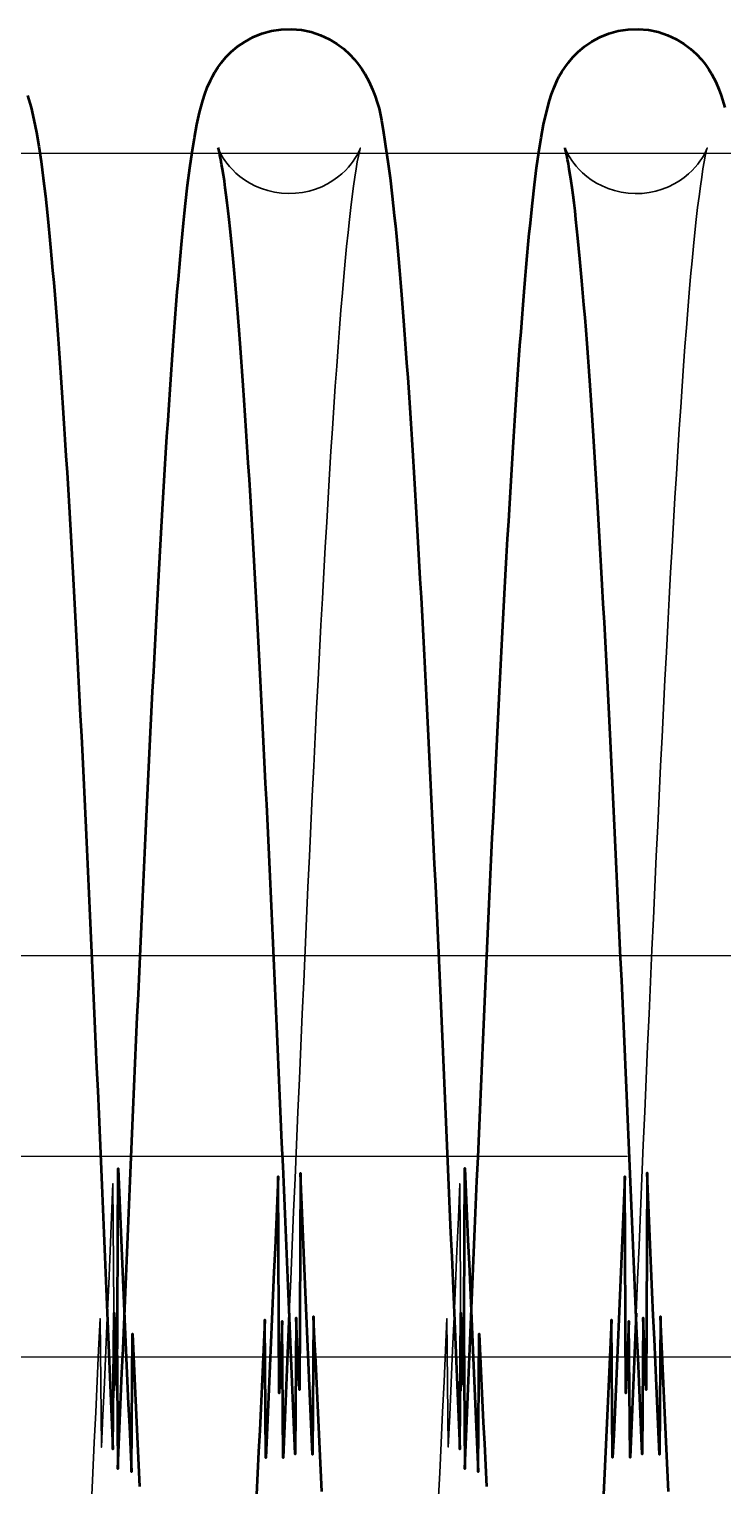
# Model space of a CAD drawing. Header units: millimetres. Extents: x 1448 to 104164, y -19509 to -89.
# Drawn here: x 80802.6 to 80837.2, y -3019.1 to -2946.5 of the extents above; entities that cross this region are included whole.
import ezdxf

# ---------------------------------------------------------------- set-up
doc = ezdxf.new("R2010")
doc.units = ezdxf.units.MM
doc.header["$LTSCALE"] = 60
doc.header["$MEASUREMENT"] = 0
doc.linetypes.add('CENTER', pattern=[2, 1.25, -0.25, 0.25, -0.25])
doc.layers.get('0').update_dxf_attribs({"linetype": 'CONTINUOUS'})
doc.layers.add('cen', color=14, linetype='CONTINUOUS')
doc.layers.add('가려진 것(ISO)', color=7, linetype='CONTINUOUS', lineweight=35)
doc.layers.add('가시적인 것(ISO)', color=7, linetype='CONTINUOUS', lineweight=50)

# ---------------------------------------------------------------- blocks, each defined once
blk = doc.blocks.new('토션스프링1')
at = {"layer": '가려진 것(ISO)', "flags": 128}
for points in [[(21462347.208, -50955408.884), (21462347.213, -50955408.9), (21462347.233, -50955408.952), (21462347.273, -50955409.046), (21462347.343, -50955409.194), (21462347.394, -50955409.288), (21462347.46, -50955409.397), (21462347.543, -50955409.52), (21462347.645, -50955409.657), (21462347.768, -50955409.808), (21462347.916, -50955409.971), (21462348.091, -50955410.141), (21462348.293, -50955410.313), (21462348.524, -50955410.482), (21462348.781, -50955410.642), (21462349.063, -50955410.789), (21462349.364, -50955410.916), (21462349.683, -50955411.019), (21462350.017, -50955411.096), (21462350.36, -50955411.145), (21462350.708, -50955411.164), (21462351.055, -50955411.152), (21462351.4, -50955411.11), (21462351.736, -50955411.039), (21462352.06, -50955410.942), (21462352.366, -50955410.821), (21462352.652, -50955410.678), (21462352.915, -50955410.52), (21462353.153, -50955410.353), (21462353.362, -50955410.181), (21462353.543, -50955410.01), (21462353.697, -50955409.845), (21462353.826, -50955409.69), (21462353.932, -50955409.547), (21462354.018, -50955409.42), (21462354.087, -50955409.309), (21462354.141, -50955409.212), (21462354.217, -50955409.061), (21462354.26, -50955408.961), (21462354.282, -50955408.905), (21462354.289, -50955408.885), (21462354.286, -50955408.895), (21462354.276, -50955408.932), (21462354.26, -50955408.993), (21462354.24, -50955409.076), (21462354.191, -50955409.3), (21462354.136, -50955409.588), (21462354.076, -50955409.936), (21462354.014, -50955410.341), (21462353.948, -50955410.799), (21462353.881, -50955411.307), (21462353.813, -50955411.862), (21462353.744, -50955412.461), (21462353.675, -50955413.106), (21462353.606, -50955413.796), (21462353.536, -50955414.528), (21462353.465, -50955415.303), (21462353.395, -50955416.119), (21462353.324, -50955416.975), (21462353.253, -50955417.869), (21462353.182, -50955418.8), (21462353.111, -50955419.768), (21462353.04, -50955420.771), (21462352.969, -50955421.812), (21462352.897, -50955422.889), (21462352.826, -50955424.003), (21462352.755, -50955425.15), (21462352.683, -50955426.331), (21462352.611, -50955427.544), (21462352.54, -50955428.786), (21462352.468, -50955430.058), (21462352.396, -50955431.358), (21462352.325, -50955432.685), (21462352.253, -50955434.036), (21462352.182, -50955435.413), (21462352.111, -50955436.816), (21462352.039, -50955438.247), (21462351.967, -50955439.702), (21462351.896, -50955441.182), (21462351.824, -50955442.683), (21462351.752, -50955444.204), (21462351.68, -50955445.745), (21462351.609, -50955447.302), (21462351.537, -50955448.876), (21462351.465, -50955450.463), (21462351.394, -50955452.064), (21462351.322, -50955453.675), (21462351.251, -50955455.3), (21462351.179, -50955456.939), (21462351.108, -50955458.591), (21462351.036, -50955460.254), (21462350.964, -50955461.926), (21462350.892, -50955463.606), (21462350.82, -50955465.292), (21462350.749, -50955466.982)], [(21462364.484, -50955408.884), (21462364.489, -50955408.9), (21462364.509, -50955408.952), (21462364.549, -50955409.045), (21462364.62, -50955409.189), (21462364.671, -50955409.282), (21462364.736, -50955409.391), (21462364.817, -50955409.514), (21462364.918, -50955409.652), (21462365.04, -50955409.803), (21462365.187, -50955409.966), (21462365.361, -50955410.136), (21462365.562, -50955410.308), (21462365.793, -50955410.477), (21462366.05, -50955410.638), (21462366.33, -50955410.785), (21462366.631, -50955410.912), (21462366.95, -50955411.016), (21462367.284, -50955411.094), (21462367.627, -50955411.144), (21462367.974, -50955411.164), (21462368.321, -50955411.153), (21462368.666, -50955411.111), (21462369.003, -50955411.041), (21462369.327, -50955410.945), (21462369.633, -50955410.824), (21462369.92, -50955410.682), (21462370.184, -50955410.525), (21462370.423, -50955410.357), (21462370.632, -50955410.186), (21462370.814, -50955410.015), (21462370.969, -50955409.85), (21462371.099, -50955409.693), (21462371.205, -50955409.551), (21462371.292, -50955409.424), (21462371.361, -50955409.312), (21462371.416, -50955409.214), (21462371.492, -50955409.063), (21462371.536, -50955408.962), (21462371.558, -50955408.905), (21462371.565, -50955408.885), (21462371.562, -50955408.895), (21462371.552, -50955408.931), (21462371.536, -50955408.992), (21462371.516, -50955409.075), (21462371.467, -50955409.298), (21462371.412, -50955409.585), (21462371.353, -50955409.934), (21462371.29, -50955410.339), (21462371.224, -50955410.797), (21462371.157, -50955411.304), (21462371.089, -50955411.858), (21462371.02, -50955412.458), (21462370.951, -50955413.103), (21462370.882, -50955413.793), (21462370.812, -50955414.525), (21462370.741, -50955415.3), (21462370.671, -50955416.115), (21462370.6, -50955416.97), (21462370.529, -50955417.864), (21462370.458, -50955418.794), (21462370.387, -50955419.76), (21462370.316, -50955420.765), (21462370.245, -50955421.807), (21462370.173, -50955422.886), (21462370.102, -50955424), (21462370.03, -50955425.148), (21462369.959, -50955426.329), (21462369.887, -50955427.541), (21462369.816, -50955428.783), (21462369.744, -50955430.054), (21462369.672, -50955431.352), (21462369.601, -50955432.676), (21462369.53, -50955434.027), (21462369.458, -50955435.405), (21462369.387, -50955436.812), (21462369.315, -50955438.244), (21462369.243, -50955439.701), (21462369.172, -50955441.181), (21462369.1, -50955442.682), (21462369.028, -50955444.203), (21462368.956, -50955445.743), (21462368.884, -50955447.299), (21462368.813, -50955448.871), (21462368.741, -50955450.456), (21462368.67, -50955452.054), (21462368.598, -50955453.666), (21462368.527, -50955455.294), (21462368.455, -50955456.936), (21462368.383, -50955458.59), (21462368.312, -50955460.254), (21462368.24, -50955461.927), (21462368.168, -50955463.607), (21462368.096, -50955465.293), (21462368.024, -50955466.981)], [(21462340.892, -50955476.413), (21462340.964, -50955474.934), (21462341.036, -50955473.433), (21462341.108, -50955471.913), (21462341.179, -50955470.373), (21462341.251, -50955468.817), (21462341.323, -50955467.245), (21462341.394, -50955473.659), (21462341.466, -50955472.061), (21462341.537, -50955470.451), (21462341.609, -50955468.826), (21462341.68, -50955467.186), (21462341.752, -50955465.534), (21462341.824, -50955463.871), (21462341.895, -50955462.2), (21462341.967, -50955460.521), (21462342.039, -50955470.836), (21462342.111, -50955469.147)], [(21462358.168, -50955476.418), (21462358.24, -50955474.94), (21462358.311, -50955473.44), (21462358.383, -50955471.919), (21462358.455, -50955470.378), (21462358.527, -50955468.82), (21462358.598, -50955467.246), (21462358.67, -50955473.657), (21462358.742, -50955472.056), (21462358.813, -50955470.443), (21462358.885, -50955468.82), (21462358.956, -50955467.183), (21462359.028, -50955465.534), (21462359.099, -50955463.872), (21462359.171, -50955462.202), (21462359.243, -50955460.523), (21462359.315, -50955470.837), (21462359.386, -50955469.147)]]:
    blk.add_lwpolyline(points, dxfattribs=at)
at = {"layer": '가시적인 것(ISO)', "flags": 128}
for points in [[(21462337.708, -50955406.277), (21462337.886, -50955406.881), (21462338.028, -50955407.482), (21462338.152, -50955408.115), (21462338.27, -50955408.809), (21462338.384, -50955409.57), (21462338.494, -50955410.398), (21462338.601, -50955411.295), (21462338.706, -50955412.262), (21462338.757, -50955412.772), (21462338.809, -50955413.3), (21462338.86, -50955413.846), (21462338.911, -50955414.411), (21462338.961, -50955414.994), (21462339.012, -50955415.595), (21462339.063, -50955416.215), (21462339.114, -50955416.854), (21462339.166, -50955417.512), (21462339.217, -50955418.189), (21462339.268, -50955418.885), (21462339.319, -50955419.599), (21462339.37, -50955420.331), (21462339.422, -50955421.08), (21462339.473, -50955421.846), (21462339.524, -50955422.629), (21462339.575, -50955423.429), (21462339.626, -50955424.244), (21462339.678, -50955425.075), (21462339.729, -50955425.922), (21462339.78, -50955426.783), (21462339.831, -50955427.658), (21462339.882, -50955428.548), (21462339.932, -50955429.452), (21462339.983, -50955430.369), (21462340.034, -50955431.3), (21462340.085, -50955432.245), (21462340.135, -50955433.206), (21462340.186, -50955434.18), (21462340.237, -50955435.168), (21462340.288, -50955436.169), (21462340.339, -50955437.183), (21462340.39, -50955438.209), (21462340.441, -50955439.246), (21462340.492, -50955440.295), (21462340.543, -50955441.354), (21462340.594, -50955442.423), (21462340.645, -50955443.501), (21462340.696, -50955444.588), (21462340.747, -50955445.684), (21462340.798, -50955446.787), (21462340.849, -50955447.898), (21462340.899, -50955449.016), (21462340.95, -50955450.141), (21462341.001, -50955451.276), (21462341.051, -50955452.419), (21462341.102, -50955453.569), (21462341.153, -50955454.727), (21462341.204, -50955455.892), (21462341.255, -50955457.062), (21462341.306, -50955458.238), (21462341.357, -50955459.419), (21462341.408, -50955460.603), (21462341.459, -50955461.792), (21462341.51, -50955462.983), (21462341.561, -50955464.177), (21462341.612, -50955465.372), (21462341.663, -50955466.569), (21462341.713, -50955467.766), (21462341.764, -50955468.964), (21462341.815, -50955470.161), (21462341.866, -50955471.359), (21462341.916, -50955472.559), (21462341.967, -50955473.761), (21462342.018, -50955466.962), (21462342.069, -50955468.164), (21462342.12, -50955469.365), (21462342.171, -50955470.564), (21462342.222, -50955459.762), (21462342.273, -50955460.956), (21462342.324, -50955462.148), (21462342.375, -50955463.336), (21462342.426, -50955464.519), (21462342.477, -50955465.698), (21462342.527, -50955466.871), (21462342.578, -50955468.037), (21462342.629, -50955469.197), (21462342.68, -50955470.349), (21462342.73, -50955471.494), (21462342.781, -50955472.634), (21462342.832, -50955473.768), (21462342.883, -50955474.895), (21462342.934, -50955468.016), (21462342.985, -50955469.129), (21462343.036, -50955470.234), (21462343.086, -50955471.33), (21462343.137, -50955472.417), (21462343.188, -50955473.494), (21462343.239, -50955474.561), (21462343.29, -50955475.618)], [(21462342.111, -50955469.147), (21462342.162, -50955467.947), (21462342.212, -50955474.745), (21462342.263, -50955473.544), (21462342.314, -50955472.344), (21462342.365, -50955471.145), (21462342.415, -50955469.947), (21462342.466, -50955468.75), (21462342.517, -50955467.551), (21462342.568, -50955466.353), (21462342.619, -50955465.156), (21462342.67, -50955463.96), (21462342.721, -50955462.766), (21462342.772, -50955461.575), (21462342.822, -50955460.387), (21462342.873, -50955459.203), (21462342.924, -50955458.023), (21462342.975, -50955456.848), (21462343.026, -50955455.679), (21462343.077, -50955454.516), (21462343.128, -50955453.36), (21462343.179, -50955452.211), (21462343.23, -50955451.07), (21462343.28, -50955449.938), (21462343.331, -50955448.814), (21462343.382, -50955447.697), (21462343.433, -50955446.586), (21462343.484, -50955445.484), (21462343.534, -50955444.389), (21462343.585, -50955443.303), (21462343.636, -50955442.226), (21462343.687, -50955441.159), (21462343.738, -50955440.101), (21462343.789, -50955439.055), (21462343.84, -50955438.019), (21462343.891, -50955436.995), (21462343.942, -50955435.984), (21462343.993, -50955434.985), (21462344.044, -50955433.999), (21462344.095, -50955433.028), (21462344.146, -50955432.07), (21462344.197, -50955431.127), (21462344.248, -50955430.199), (21462344.298, -50955429.285), (21462344.349, -50955428.383), (21462344.4, -50955427.496), (21462344.451, -50955426.622), (21462344.502, -50955425.763), (21462344.553, -50955424.919), (21462344.605, -50955424.09), (21462344.656, -50955423.276), (21462344.707, -50955422.478), (21462344.758, -50955421.697), (21462344.81, -50955420.932), (21462344.861, -50955420.184), (21462344.913, -50955419.453), (21462344.964, -50955418.74), (21462345.016, -50955418.045), (21462345.067, -50955417.368), (21462345.119, -50955416.71), (21462345.17, -50955416.07), (21462345.222, -50955415.451), (21462345.273, -50955414.851), (21462345.324, -50955414.27), (21462345.376, -50955413.71), (21462345.427, -50955413.169), (21462345.478, -50955412.646), (21462345.529, -50955412.143), (21462345.58, -50955411.657), (21462345.685, -50955410.739), (21462345.792, -50955409.889), (21462345.904, -50955409.105), (21462346.02, -50955408.385), (21462346.143, -50955407.725), (21462346.275, -50955407.116), (21462346.435, -50955406.52), (21462346.537, -50955406.21), (21462346.66, -50955405.882), (21462346.82, -50955405.52), (21462346.922, -50955405.321), (21462347.045, -50955405.107), (21462347.193, -50955404.875), (21462347.374, -50955404.629), (21462347.593, -50955404.37), (21462347.858, -50955404.104), (21462348.171, -50955403.84), (21462348.531, -50955403.593), (21462348.937, -50955403.374), (21462349.382, -50955403.193), (21462349.856, -50955403.06), (21462350.349, -50955402.984), (21462350.852, -50955402.967), (21462351.354, -50955403.008), (21462351.839, -50955403.108), (21462352.303, -50955403.262), (21462352.733, -50955403.461), (21462353.121, -50955403.693), (21462353.461, -50955403.948), (21462353.754, -50955404.213), (21462353.999, -50955404.476), (21462354.202, -50955404.73), (21462354.369, -50955404.971), (21462354.506, -50955405.197), (21462354.719, -50955405.602), (21462354.889, -50955405.97), (21462355.025, -50955406.308), (21462355.132, -50955406.624), (21462355.217, -50955406.926), (21462355.338, -50955407.512), (21462355.434, -50955408.121), (21462355.487, -50955408.451), (21462355.545, -50955408.803), (21462355.657, -50955409.56), (21462355.767, -50955410.387), (21462355.874, -50955411.286), (21462355.98, -50955412.256), (21462356.032, -50955412.768), (21462356.083, -50955413.298), (21462356.135, -50955413.846), (21462356.186, -50955414.412), (21462356.237, -50955414.996), (21462356.288, -50955415.598), (21462356.339, -50955416.218), (21462356.39, -50955416.856), (21462356.441, -50955417.513), (21462356.493, -50955418.189), (21462356.544, -50955418.883), (21462356.595, -50955419.596), (21462356.646, -50955420.327), (21462356.697, -50955421.075), (21462356.748, -50955421.841), (21462356.8, -50955422.624), (21462356.851, -50955423.424), (21462356.902, -50955424.24), (21462356.953, -50955425.071), (21462357.004, -50955425.918), (21462357.055, -50955426.781), (21462357.106, -50955427.657), (21462357.157, -50955428.548), (21462357.208, -50955429.453), (21462357.259, -50955430.371), (21462357.31, -50955431.303), (21462357.361, -50955432.247), (21462357.411, -50955433.205), (21462357.462, -50955434.178), (21462357.513, -50955435.165), (21462357.564, -50955436.165), (21462357.615, -50955437.178), (21462357.666, -50955438.204), (21462357.717, -50955439.241), (21462357.768, -50955440.289), (21462357.819, -50955441.348), (21462357.87, -50955442.418), (21462357.921, -50955443.497), (21462357.972, -50955444.585), (21462358.023, -50955445.682), (21462358.074, -50955446.787), (21462358.124, -50955447.9), (21462358.175, -50955449.019), (21462358.226, -50955450.145), (21462358.277, -50955451.278), (21462358.327, -50955452.419), (21462358.378, -50955453.568), (21462358.429, -50955454.724), (21462358.48, -50955455.887), (21462358.531, -50955457.057), (21462358.582, -50955458.232), (21462358.633, -50955459.413), (21462358.684, -50955460.597), (21462358.735, -50955461.786), (21462358.786, -50955462.978), (21462358.837, -50955464.173), (21462358.887, -50955465.37), (21462358.938, -50955466.568), (21462358.989, -50955467.767), (21462359.04, -50955468.966), (21462359.091, -50955470.165), (21462359.141, -50955471.363), (21462359.192, -50955472.561), (21462359.243, -50955473.761), (21462359.294, -50955466.961), (21462359.345, -50955468.161), (21462359.395, -50955469.361), (21462359.446, -50955470.559), (21462359.497, -50955459.756), (21462359.548, -50955460.951), (21462359.599, -50955462.142), (21462359.65, -50955463.331), (21462359.701, -50955464.515), (21462359.752, -50955465.694), (21462359.803, -50955466.868), (21462359.854, -50955468.036), (21462359.905, -50955469.198), (21462359.956, -50955470.352), (21462360.006, -50955471.499), (21462360.057, -50955472.637), (21462360.108, -50955473.77), (21462360.158, -50955474.895), (21462360.209, -50955468.014), (21462360.26, -50955469.126), (21462360.311, -50955470.23), (21462360.362, -50955471.326), (21462360.413, -50955472.413), (21462360.464, -50955473.49), (21462360.515, -50955474.557), (21462360.566, -50955475.613)], [(21462359.386, -50955469.147), (21462359.437, -50955467.946), (21462359.488, -50955474.743), (21462359.539, -50955473.54), (21462359.59, -50955472.338), (21462359.641, -50955471.136), (21462359.692, -50955469.936), (21462359.742, -50955468.738), (21462359.793, -50955467.543), (21462359.844, -50955466.347), (21462359.895, -50955465.152), (21462359.945, -50955463.958), (21462359.996, -50955462.766), (21462360.047, -50955461.575), (21462360.098, -50955460.388), (21462360.149, -50955459.204), (21462360.2, -50955458.024), (21462360.251, -50955456.849), (21462360.302, -50955455.679), (21462360.353, -50955454.515), (21462360.404, -50955453.358), (21462360.455, -50955452.207), (21462360.506, -50955451.064), (21462360.557, -50955449.929), (21462360.607, -50955448.803), (21462360.658, -50955447.687), (21462360.709, -50955446.579), (21462360.76, -50955445.478), (21462360.81, -50955444.386), (21462360.861, -50955443.301), (21462360.912, -50955442.225), (21462360.963, -50955441.159), (21462361.014, -50955440.103), (21462361.065, -50955439.056), (21462361.116, -50955438.021), (21462361.167, -50955436.997), (21462361.218, -50955435.985), (21462361.269, -50955434.985), (21462361.32, -50955433.999), (21462361.371, -50955433.025), (21462361.422, -50955432.066), (21462361.473, -50955431.121), (21462361.524, -50955430.191), (21462361.575, -50955429.276), (21462361.625, -50955428.376), (21462361.676, -50955427.49), (21462361.727, -50955426.619), (21462361.778, -50955425.761), (21462361.829, -50955424.919), (21462361.88, -50955424.091), (21462361.931, -50955423.279), (21462361.983, -50955422.482), (21462362.034, -50955421.701), (21462362.085, -50955420.937), (21462362.137, -50955420.189), (21462362.188, -50955419.459), (21462362.24, -50955418.745), (21462362.291, -50955418.049), (21462362.343, -50955417.371), (21462362.394, -50955416.712), (21462362.446, -50955416.071), (21462362.498, -50955415.448), (21462362.549, -50955414.845), (21462362.601, -50955414.262), (21462362.653, -50955413.698), (21462362.705, -50955413.155), (21462362.756, -50955412.632), (21462362.808, -50955412.128), (21462362.859, -50955411.643), (21462362.962, -50955410.729), (21462363.068, -50955409.885), (21462363.178, -50955409.105), (21462363.295, -50955408.387), (21462363.419, -50955407.724), (21462363.552, -50955407.113), (21462363.711, -50955406.518), (21462363.813, -50955406.209), (21462363.937, -50955405.88), (21462364.097, -50955405.518), (21462364.199, -50955405.318), (21462364.322, -50955405.104), (21462364.471, -50955404.872), (21462364.652, -50955404.625), (21462364.872, -50955404.367), (21462365.137, -50955404.101), (21462365.451, -50955403.837), (21462365.812, -50955403.59), (21462366.217, -50955403.371), (21462366.663, -50955403.191), (21462367.138, -50955403.059), (21462367.631, -50955402.983), (21462368.134, -50955402.967), (21462368.635, -50955403.009), (21462369.121, -50955403.11), (21462369.584, -50955403.264), (21462370.014, -50955403.464), (21462370.402, -50955403.696), (21462370.741, -50955403.951), (21462371.033, -50955404.217), (21462371.277, -50955404.48), (21462371.48, -50955404.734), (21462371.646, -50955404.975), (21462371.783, -50955405.199), (21462371.897, -50955405.407), (21462371.995, -50955405.601), (21462372.147, -50955405.955), (21462372.26, -50955406.277), (21462372.438, -50955406.881)], [(21462350.749, -50955466.982), (21462350.698, -50955468.182), (21462350.647, -50955469.384), (21462350.596, -50955470.585), (21462350.545, -50955471.786), (21462350.494, -50955472.986), (21462350.444, -50955474.184), (21462350.393, -50955467.38), (21462350.342, -50955468.578), (21462350.291, -50955469.775), (21462350.241, -50955470.971), (21462350.19, -50955460.166), (21462350.139, -50955461.359), (21462350.088, -50955462.55), (21462350.037, -50955463.738), (21462349.986, -50955464.921), (21462349.935, -50955466.101), (21462349.884, -50955467.276), (21462349.833, -50955468.445), (21462349.782, -50955469.608), (21462349.731, -50955470.765), (21462349.68, -50955471.914), (21462349.63, -50955473.055), (21462349.579, -50955474.188), (21462349.528, -50955467.312), (21462349.477, -50955468.428), (21462349.427, -50955469.537), (21462349.376, -50955470.639), (21462349.325, -50955471.733), (21462349.274, -50955472.819), (21462349.223, -50955473.895), (21462349.172, -50955474.962), (21462349.121, -50955476.019)], [(21462368.024, -50955466.981), (21462367.973, -50955468.181), (21462367.923, -50955469.381), (21462367.872, -50955470.581), (21462367.821, -50955471.78), (21462367.77, -50955472.977), (21462367.72, -50955474.175), (21462367.669, -50955467.374), (21462367.618, -50955468.573), (21462367.567, -50955469.772), (21462367.516, -50955470.97), (21462367.465, -50955460.166), (21462367.414, -50955461.36), (21462367.364, -50955462.551), (21462367.313, -50955463.739), (21462367.262, -50955464.923), (21462367.211, -50955466.102), (21462367.16, -50955467.276), (21462367.109, -50955468.445), (21462367.058, -50955469.607), (21462367.007, -50955470.761), (21462366.956, -50955471.909), (21462366.906, -50955473.048), (21462366.855, -50955474.179), (21462366.804, -50955467.304), (21462366.753, -50955468.422), (21462366.703, -50955469.533), (21462366.652, -50955470.636), (21462366.601, -50955471.732), (21462366.55, -50955472.818), (21462366.499, -50955473.895), (21462366.448, -50955474.963), (21462366.397, -50955476.02)], [(21462352.369, -50955475.872), (21462352.318, -50955474.813), (21462352.267, -50955473.745), (21462352.216, -50955472.667), (21462352.165, -50955471.579), (21462352.114, -50955470.484), (21462352.063, -50955469.38), (21462352.012, -50955468.269), (21462351.962, -50955467.151), (21462351.911, -50955474.027), (21462351.86, -50955472.893), (21462351.81, -50955471.752), (21462351.759, -50955470.602), (21462351.708, -50955469.445), (21462351.657, -50955468.281), (21462351.606, -50955467.111), (21462351.555, -50955465.936), (21462351.504, -50955464.756), (21462351.453, -50955463.571), (21462351.402, -50955462.383), (21462351.351, -50955461.191), (21462351.3, -50955459.997), (21462351.249, -50955470.801), (21462351.198, -50955469.604), (21462351.148, -50955468.406), (21462351.097, -50955467.208), (21462351.046, -50955474.011), (21462350.995, -50955472.814), (21462350.945, -50955471.615), (21462350.894, -50955470.414), (21462350.843, -50955469.213), (21462350.792, -50955468.013), (21462350.741, -50955466.812), (21462350.69, -50955465.613), (21462350.639, -50955464.416), (21462350.588, -50955463.221), (21462350.537, -50955462.029), (21462350.487, -50955460.841), (21462350.436, -50955459.657), (21462350.385, -50955458.479), (21462350.334, -50955457.305), (21462350.283, -50955456.138), (21462350.232, -50955454.977), (21462350.181, -50955453.824), (21462350.131, -50955452.678), (21462350.08, -50955451.539), (21462350.029, -50955450.406), (21462349.978, -50955449.279), (21462349.928, -50955448.159), (21462349.877, -50955447.047), (21462349.826, -50955445.942), (21462349.775, -50955444.846), (21462349.724, -50955443.758), (21462349.673, -50955442.681), (21462349.622, -50955441.613), (21462349.571, -50955440.556), (21462349.52, -50955439.511), (21462349.469, -50955438.477), (21462349.418, -50955437.455), (21462349.368, -50955436.447), (21462349.317, -50955435.452), (21462349.266, -50955434.471), (21462349.216, -50955433.504), (21462349.165, -50955432.55), (21462349.114, -50955431.609), (21462349.064, -50955430.681), (21462349.013, -50955429.766), (21462348.962, -50955428.866), (21462348.911, -50955427.98), (21462348.86, -50955427.108), (21462348.809, -50955426.253), (21462348.759, -50955425.413), (21462348.708, -50955424.589), (21462348.657, -50955423.782), (21462348.606, -50955422.992), (21462348.556, -50955422.22), (21462348.505, -50955421.466), (21462348.454, -50955420.731), (21462348.404, -50955420.015), (21462348.354, -50955419.318), (21462348.303, -50955418.64), (21462348.253, -50955417.98), (21462348.202, -50955417.339), (21462348.152, -50955416.716), (21462348.101, -50955416.112), (21462348.051, -50955415.528), (21462348, -50955414.964), (21462347.95, -50955414.421), (21462347.9, -50955413.899), (21462347.85, -50955413.399), (21462347.801, -50955412.92), (21462347.752, -50955412.465), (21462347.703, -50955412.033), (21462347.655, -50955411.624), (21462347.607, -50955411.239), (21462347.56, -50955410.879), (21462347.514, -50955410.544), (21462347.468, -50955410.235), (21462347.423, -50955409.95), (21462347.378, -50955409.692), (21462347.336, -50955409.464), (21462347.297, -50955409.269), (21462347.264, -50955409.11), (21462347.236, -50955408.991), (21462347.216, -50955408.913), (21462347.208, -50955408.884)], [(21462369.644, -50955475.862), (21462369.593, -50955474.804), (21462369.542, -50955473.737), (21462369.491, -50955472.66), (21462369.44, -50955471.574), (21462369.39, -50955470.48), (21462369.339, -50955469.379), (21462369.288, -50955468.27), (21462369.237, -50955467.152), (21462369.187, -50955474.025), (21462369.136, -50955472.889), (21462369.085, -50955471.745), (21462369.034, -50955470.594), (21462368.983, -50955469.435), (21462368.932, -50955468.27), (21462368.881, -50955467.1), (21462368.83, -50955465.924), (21462368.779, -50955464.744), (21462368.728, -50955463.56), (21462368.677, -50955462.372), (21462368.626, -50955461.182), (21462368.576, -50955459.989), (21462368.525, -50955470.795), (21462368.474, -50955469.6), (21462368.423, -50955468.405), (21462368.373, -50955467.209), (21462368.322, -50955474.011), (21462368.271, -50955472.811), (21462368.22, -50955471.61), (21462368.169, -50955470.407), (21462368.119, -50955469.205), (21462368.068, -50955468.002), (21462368.017, -50955466.801), (21462367.966, -50955465.601), (21462367.915, -50955464.404), (21462367.864, -50955463.209), (21462367.813, -50955462.018), (21462367.762, -50955460.83), (21462367.711, -50955459.648), (21462367.66, -50955458.47), (21462367.609, -50955457.299), (21462367.559, -50955456.133), (21462367.508, -50955454.975), (21462367.457, -50955453.824), (21462367.406, -50955452.677), (21462367.356, -50955451.536), (21462367.305, -50955450.401), (21462367.254, -50955449.272), (21462367.203, -50955448.151), (21462367.152, -50955447.037), (21462367.101, -50955445.931), (21462367.05, -50955444.834), (21462366.999, -50955443.747), (21462366.948, -50955442.669), (21462366.897, -50955441.602), (21462366.846, -50955440.546), (21462366.796, -50955439.502), (21462366.745, -50955438.469), (21462366.694, -50955437.45), (21462366.643, -50955436.444), (21462366.593, -50955435.451), (21462366.542, -50955434.471), (21462366.491, -50955433.503), (21462366.441, -50955432.547), (21462366.39, -50955431.605), (21462366.339, -50955430.675), (21462366.288, -50955429.759), (21462366.237, -50955428.858), (21462366.186, -50955427.971), (21462366.135, -50955427.099), (21462366.085, -50955426.243), (21462366.034, -50955425.403), (21462365.983, -50955424.58), (21462365.932, -50955423.774), (21462365.882, -50955422.985), (21462365.831, -50955422.214), (21462365.78, -50955421.462), (21462365.73, -50955420.729), (21462365.68, -50955420.014), (21462365.629, -50955419.317), (21462365.579, -50955418.638), (21462365.528, -50955417.977), (21462365.478, -50955417.335), (21462365.427, -50955416.711), (21462365.377, -50955416.107), (21462365.326, -50955415.523), (21462365.276, -50955414.96), (21462365.226, -50955414.417), (21462365.176, -50955413.895), (21462365.126, -50955413.396), (21462365.077, -50955412.918), (21462365.028, -50955412.463), (21462364.98, -50955412.032), (21462364.931, -50955411.624), (21462364.884, -50955411.24), (21462364.837, -50955410.88), (21462364.789, -50955410.544), (21462364.743, -50955410.232), (21462364.697, -50955409.947), (21462364.653, -50955409.69), (21462364.612, -50955409.464), (21462364.575, -50955409.271), (21462364.541, -50955409.113), (21462364.513, -50955408.992), (21462364.492, -50955408.913), (21462364.484, -50955408.884)]]:
    blk.add_lwpolyline(points, dxfattribs=at)
blk = doc.blocks.new('토션스프링12345')
blk.add_blockref('토션스프링1', (1400.606, -3974.283))

msp = doc.modelspace()

# ---------------------------------------------------------------- linework, layer by layer
at = {"color": 3}
for p, q in [((79782.442, -2952.641), (85582.442, -2952.641)), ((79607.442, -2992.641), (85865.368, -2992.641)), ((79607.442, -3012.641), (85865.368, -3012.641))]:
    msp.add_line(p, q, dxfattribs=at)
at = {"layer": 'cen', "linetype": 'CENTER'}
msp.add_line((79557.442, -3002.641), (85915.368, -3002.641), dxfattribs=at)

# ---------------------------------------------------------------- block references
msp.add_blockref('토션스프링12345', (-21382935.757, 50956430.79))

doc.saveas('drawing.dxf')
